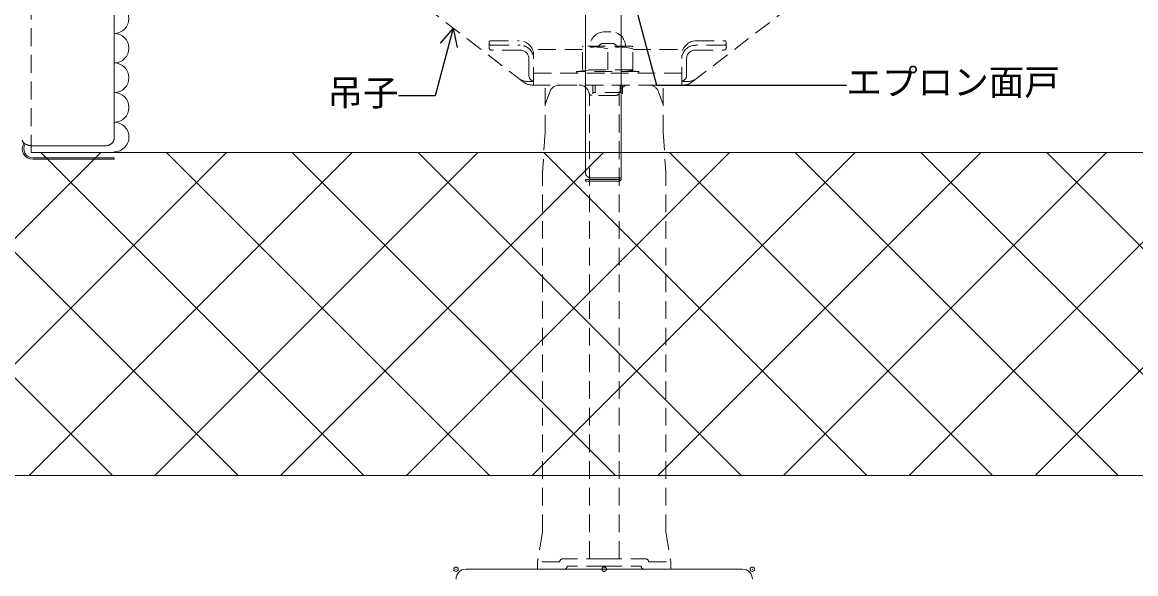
# Model space of a CAD drawing. Units: millimetres at full size, sheet at 1:3; details may follow other scales. Extents: x -1262 to 1258, y -891 to 1034.
# Drawn here: x -802.7 to -427, y 158.2 to 344.4 of the extents above; entities that cross this region are included whole.
import ezdxf
from ezdxf.enums import TextEntityAlignment as Align

# ---------------------------------------------------------------- set-up
doc = ezdxf.new("R2010")
doc.units = ezdxf.units.MM
doc.header["$LTSCALE"] = 3
doc.header["$PDMODE"] = 32
doc.header["$PDSIZE"] = 1.5
doc.linetypes.add('DASHED2', pattern=[3, 2, -1])
for name, color, linetype, lineweight in [('0-6_名称1', 5, 'Continuous', 25), ('0-B_屋根1', 6, 'Continuous', 20), ('0-C_屋根2', 3, 'Continuous', 9), ('2-1_裏貼1', 2, 'Continuous', 18), ('2-A_タイトフレーム', 3, 'DASHED2', 9), ('2-E_エプロン', 7, 'Continuous', 5), ('3-0_吊子', 7, 'DASHED2', 5), ('3-1_面戸', 7, 'Continuous', 5), ('4-5_C鋼1', 2, 'Continuous', 18)]:
    doc.layers.add(name, color=color, linetype=linetype, lineweight=lineweight)
doc.styles.add('ＭＳ ゴシック', font='')
doc.styles.get('ＭＳ ゴシック').set_extended_font_data('MS Gothic')

msp = doc.modelspace()

# ---------------------------------------------------------------- linework, layer by layer
at = {"layer": '0-6_名称1'}
for q in [(-661.711, 337.364), (-655.915, 335.811)]:
    msp.add_line((-657.26, 342.383), q, dxfattribs=at)
for points in [[(-600.652, 367.963), (-588.647, 323.159), (-524.584, 323.159)], [(-657.26, 342.383), (-663.372, 319.574), (-675.725, 319.574)]]:
    msp.add_lwpolyline(points, dxfattribs=at)
at = {"layer": '0-B_屋根1', "linetype": 'DASHED2'}
msp.add_line((-799.694, 300.341), (-799.694, 465.617), dxfattribs=at)
at = {"layer": '0-B_屋根1'}
msp.add_line((-799.694, 300.341), (906.567, 300.341), dxfattribs=at)
at = {"layer": '0-C_屋根2'}
msp.add_line((918.635, 191.346), (-871.188, 191.346), dxfattribs=at)
at = {"layer": '2-1_裏貼1'}
for p, q in [((-871.188, 205.391), (-776.239, 300.341)), ((-842.807, 191.346), (-733.812, 300.341)), ((-729.864, 191.346), (-838.859, 300.341)), ((-800.38, 191.346), (-691.386, 300.341)), ((-687.438, 191.346), (-796.432, 300.341)), ((-757.954, 191.346), (-648.959, 300.341)), ((-645.011, 191.346), (-754.006, 300.341)), ((-715.527, 191.346), (-606.533, 300.341)), ((-602.585, 191.346), (-711.579, 300.341)), ((-673.101, 191.346), (-564.106, 300.341)), ((-560.158, 191.346), (-669.153, 300.341)), ((-630.675, 191.346), (-521.68, 300.341)), ((-517.732, 191.346), (-626.727, 300.341)), ((-588.248, 191.346), (-479.254, 300.341)), ((-475.306, 191.346), (-584.3, 300.341)), ((-545.822, 191.346), (-436.827, 300.341)), ((-432.879, 191.346), (-541.874, 300.341)), ((-503.395, 191.346), (-394.401, 300.341)), ((-390.453, 191.346), (-499.447, 300.341)), ((-460.969, 191.346), (-351.974, 300.341)), ((-348.026, 191.346), (-457.021, 300.341)), ((-772.291, 191.346), (-871.188, 290.244))]:
    msp.add_line(p, q, dxfattribs=at)
at = {"layer": '2-A_タイトフレーム'}
for p, q in [((-626.24, 307.163), (-626.24, 323.195)), ((-586.453, 307.163), (-586.453, 323.195)), ((-624.684, 320.892), (-626.24, 316.618)), ((-611.346, 163.195), (-611.346, 320.234)), ((-602.234, 319.695), (-610.459, 319.695)), ((-601.346, 163.195), (-601.346, 320.234)), ((-588.008, 320.892), (-586.453, 316.618)), ((-626.24, 307.163), (-627.186, 293.601)), ((-586.453, 307.163), (-585.507, 293.601)), ((-627.186, 172.195), (-627.186, 293.601)), ((-585.507, 172.195), (-585.507, 293.601)), ((-627.186, 172.195), (-628.846, 162.195)), ((-585.507, 172.195), (-583.846, 162.195)), ((-628.846, 159.695), (-628.846, 162.195)), ((-621.346, 162.195), (-628.846, 162.195)), ((-606.346, 163.195), (-620.346, 163.195)), ((-606.346, 163.195), (-592.346, 163.195)), ((-591.346, 162.195), (-583.846, 162.195)), ((-583.846, 159.695), (-583.846, 162.195)), ((-606.346, 159.695), (-628.846, 159.695)), ((-606.346, 160.695), (-618.846, 160.695)), ((-606.346, 160.695), (-593.846, 160.695)), ((-606.346, 159.695), (-583.846, 159.695))]:
    msp.add_line(p, q, dxfattribs=at)
for centre, radius, start, end in [((-621.395, 319.695), 3.5, 90, 160), ((-614.846, 319.695), 3.5, 12.83959, 90), ((-597.846, 319.695), 3.5, 90, 167.16041), ((-591.297, 319.695), 3.5, 20, 90), ((-610.459, 320.695), 1, 192.83959, 270), ((-602.234, 320.695), 1, 270, 347.16041), ((-620.346, 162.195), 1, 90, 180), ((-592.346, 162.195), 1, 360, 90), ((-619.846, 160.695), 1, 270, 360), ((-592.846, 160.695), 1, 180, 270)]:
    msp.add_arc(centre, radius, start, end, dxfattribs=at)
msp.add_point((-606.346, 159.695), dxfattribs=at)
at = {"layer": '2-E_エプロン'}
for p, q in [((-612.652, 293.486), (-612.652, 422.411)), ((-612.652, 291.244), (-601.152, 291.244)), ((-612.652, 290.744), (-612.652, 291.244)), ((-612.652, 290.744), (-601.152, 290.744)), ((-610.652, 291.827), (-600.652, 291.827)), ((-601.152, 291.244), (-601.152, 291.827))]:
    msp.add_line(p, q, dxfattribs=at)
msp.add_lwpolyline([(-600.652, 291.244), (-600.652, 475.244), (-579.152, 475.244)], dxfattribs=at)
for centre, radius, start, end in [((-610.992, 293.502), 1.66, 180.57658, 186.20158), ((-610.989, 293.536), 1.667, 187.32547, 192.95047), ((-610.982, 293.568), 1.681, 193.9891, 199.6141), ((-610.973, 293.6), 1.701, 200.51876, 206.14376), ((-610.96, 293.631), 1.726, 206.87639, 212.50139), ((-610.944, 293.661), 1.756, 213.03621, 218.66121), ((-610.925, 293.688), 1.788, 218.98481, 224.60981), ((-610.904, 293.714), 1.821, 224.71999, 230.34499), ((-610.881, 293.738), 1.854, 230.24881, 235.87381), ((-610.855, 293.759), 1.886, 235.58557, 241.21057), ((-610.827, 293.778), 1.916, 240.7498, 246.3748), ((-610.798, 293.793), 1.942, 245.76459, 251.38959), ((-610.767, 293.806), 1.964, 250.65531, 256.28031), ((-610.735, 293.816), 1.982, 255.4487, 261.0737), ((-610.702, 293.822), 1.993, 260.17224, 265.79724), ((-610.669, 293.826), 1.999, 264.85375, 270.47875), ((-601.152, 291.244), 0.5, 270, 360)]:
    msp.add_arc(centre, radius, start, end, dxfattribs=at)
at = {"layer": '3-0_吊子'}
for p, q in [((-633.633, 324.207), (-668.197, 350.796)), ((-576.663, 324.207), (-542.099, 350.796)), ((-604.148, 341.171), (-606.148, 341.171)), ((-645.148, 337.609), (-645.148, 335.693)), ((-644.648, 338.109), (-634.995, 338.109)), ((-644.448, 336.591), (-634.748, 336.591)), ((-634.748, 334.993), (-644.448, 334.993)), ((-613.648, 335.171), (-630.544, 335.171)), ((-613.398, 336.271), (-613.648, 336.021)), ((-613.648, 328.271), (-613.648, 336.021)), ((-596.898, 336.271), (-613.398, 336.271)), ((-603.348, 337.171), (-606.948, 337.171)), ((-605.148, 328.271), (-605.148, 335.367)), ((-596.898, 336.271), (-596.648, 336.021)), ((-596.648, 328.271), (-596.648, 336.021)), ((-596.648, 335.171), (-579.752, 335.171)), ((-565.848, 336.591), (-575.548, 336.591)), ((-575.548, 334.993), (-565.848, 334.993)), ((-575.289, 338.109), (-565.648, 338.109)), ((-565.148, 337.609), (-565.148, 335.693)), ((-631.748, 331.993), (-631.748, 326.471)), ((-630.148, 323.171), (-630.148, 333.249)), ((-580.148, 323.171), (-580.148, 333.249)), ((-578.548, 331.993), (-578.548, 326.471)), ((-630.148, 327.171), (-605.148, 327.171)), ((-615.59, 327.171), (-615.648, 327.762)), ((-596.648, 328.271), (-613.648, 328.271)), ((-580.148, 327.171), (-605.148, 327.171)), ((-594.648, 327.762), (-599.722, 328.262)), ((-594.706, 327.171), (-594.648, 327.762)), ((-632.144, 324.371), (-630.148, 324.371)), ((-630.584, 323.171), (-605.148, 323.171)), ((-610.148, 320.21), (-610.148, 323.171)), ((-609.336, 320.671), (-609.336, 323.171)), ((-579.712, 323.171), (-605.148, 323.171)), ((-600.96, 320.671), (-600.96, 323.171)), ((-600.148, 320.21), (-600.148, 323.171)), ((-578.152, 324.371), (-580.148, 324.371)), ((-600.148, 320.671), (-610.148, 320.671))]:
    msp.add_line(p, q, dxfattribs=at)
msp.add_lwpolyline([(-594.648, 327.762), (-615.648, 327.762), (-610.575, 328.262)], dxfattribs=at)
for centre, radius, start, end in [((-606.148, 336.171), 5, 90, 178.85401), ((-604.148, 336.171), 5, 1.14599, 90), ((-644.648, 337.609), 0.5, 90, 180), ((-644.448, 337.291), 0.7, 180, 270), ((-644.448, 335.693), 0.7, 180, 270), ((-635.008, 333.249), 4.859, 0, 90), ((-634.748, 331.993), 4.598, 0, 90), ((-634.748, 331.993), 3, 0, 90), ((-609.398, 321.96), 14.065, 72.41201, 107.58799), ((-606.948, 335.971), 1.2, 90, 165.52338), ((-600.898, 321.96), 14.065, 72.41201, 107.58799), ((-603.348, 335.971), 1.2, 14.47662, 90), ((-575.289, 333.249), 4.859, 90, 180), ((-575.548, 331.993), 4.598, 90, 180), ((-575.548, 331.993), 3, 90, 180), ((-565.848, 337.291), 0.7, 270, 0), ((-565.848, 335.693), 0.7, 270, 0), ((-565.648, 337.609), 0.5, 0, 90), ((-610.398, 326.471), 1.8, 90, 95.62833), ((-599.898, 326.471), 1.8, 84.37167, 90), ((-632.144, 329.371), 5, 232.43, 270), ((-630.584, 328.171), 5, 232.43, 270), ((-629.648, 326.471), 2.1, 180, 256.22585), ((-580.648, 326.471), 2.1, 283.77415, 0), ((-579.712, 328.171), 5, 270, 307.57), ((-578.152, 329.371), 5, 270, 307.57)]:
    msp.add_arc(centre, radius, start, end, dxfattribs=at)
at = {"layer": '3-1_面戸'}
for p, q in [((-771.694, 305.175), (-771.694, 457.456)), ((-799.194, 302.669), (-774.694, 302.669)), ((-799.194, 298.617), (-771.694, 298.617)), ((-799.194, 298.117), (-771.694, 298.117)), ((-771.694, 298.117), (-771.694, 298.617))]:
    msp.add_line(p, q, dxfattribs=at)
at = {"layer": '3-1_面戸', "color": 2, "lineweight": 18}
for centre in [(-771.715, 345.617), (-771.715, 335.617), (-771.715, 325.617), (-771.715, 315.617), (-771.694, 305.617)]:
    msp.add_arc(centre, 5, 270, 90, dxfattribs=at)
at = {"layer": '3-1_面戸'}
for centre, radius, start, end in [((-800.765, 304.671), 1.93, 182.29219, 187.91719), ((-800.75, 304.825), 1.972, 192.28254, 197.90754), ((-774.229, 305.341), 2.567, 333.99685, 339.62185), ((-774.215, 305.295), 2.538, 340.49285, 346.11785), ((-774.205, 305.247), 2.517, 347.11647, 352.74147), ((-774.2, 305.199), 2.507, 353.82121, 359.44621), ((-799.194, 301.617), 3.5, 146.71871, 270), ((-800.72, 304.976), 2.052, 201.67557, 207.30057), ((-800.675, 305.124), 2.162, 210.23628, 215.86128), ((-800.616, 305.267), 2.295, 217.88366, 223.50866), ((-800.543, 305.403), 2.442, 224.65016, 230.27516), ((-799.194, 301.617), 3, 146.91839, 270), ((-800.457, 305.531), 2.596, 230.62992, 236.25492), ((-800.359, 305.65), 2.749, 235.93926, 241.56426), ((-800.25, 305.76), 2.898, 240.69387, 246.31887), ((-800.131, 305.858), 3.036, 244.99851, 250.62351), ((-800.002, 305.943), 3.161, 248.94396, 254.56896), ((-799.866, 306.016), 3.269, 252.60762, 258.23262), ((-799.724, 306.075), 3.359, 256.0554, 261.6804), ((-799.576, 306.12), 3.427, 259.34411, 264.96911), ((-799.425, 306.15), 3.474, 262.52381, 268.14881), ((-799.271, 306.165), 3.497, 265.63991, 271.26491), ((-774.669, 305.668), 2.999, 269.53707, 275.16207), ((-774.621, 305.663), 2.99, 274.2499, 279.8749), ((-774.574, 305.654), 2.973, 279.00373, 284.62873), ((-774.527, 305.64), 2.948, 283.82571, 289.45071), ((-774.483, 305.621), 2.916, 288.74251, 294.36751), ((-774.44, 305.598), 2.878, 293.78002, 299.40502), ((-774.399, 305.571), 2.834, 298.96266, 304.58766), ((-774.362, 305.541), 2.788, 304.31252, 309.93752), ((-774.328, 305.506), 2.74, 309.84809, 315.47309), ((-774.297, 305.469), 2.692, 315.58268, 321.20768), ((-774.27, 305.429), 2.645, 321.52257, 327.14757), ((-774.247, 305.386), 2.603, 327.66508, 333.29008)]:
    msp.add_arc(centre, radius, start, end, dxfattribs=at)
at = {"layer": '4-5_C鋼1'}
msp.add_line((-559.646, 159.695), (-653.046, 159.695), dxfattribs=at)
for centre, start, end in [((-653.046, 156.395), 90, 179.99996), ((-559.646, 156.395), 0, 90)]:
    msp.add_arc(centre, 3.3, start, end, dxfattribs=at)
for p in [(-656.346, 159.695), (-556.346, 159.695)]:
    msp.add_point(p, dxfattribs=at)

# ---------------------------------------------------------------- texts
at = {"layer": '0-6_名称1', "style": 'ＭＳ ゴシック'}
for s, p in [('エプロン面戸', (-524.584, 317.159)), ('吊子', (-699.725, 313.574))]:
    msp.add_text(s, height=8.798, dxfattribs=at).set_placement(p, align=Align.BOTTOM_LEFT)

doc.saveas('drawing.dxf')
